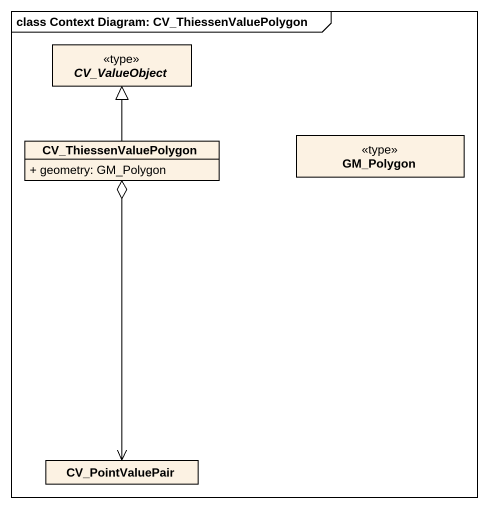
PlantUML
@startuml
mainframe class Context Diagram: CV_ThiessenValuePolygon
hide circle
hide empty members
skinparam classAttributeIconSize 0
abstract class CV_ValueObject <<type>>
class CV_ThiessenValuePolygon {
  + geometry: GM_Polygon
}
class GM_Polygon <<type>>
class CV_PointValuePair
CV_ThiessenValuePolygon -up-|> CV_ValueObject
CV_ThiessenValuePolygon o--> CV_PointValuePair
@enduml
